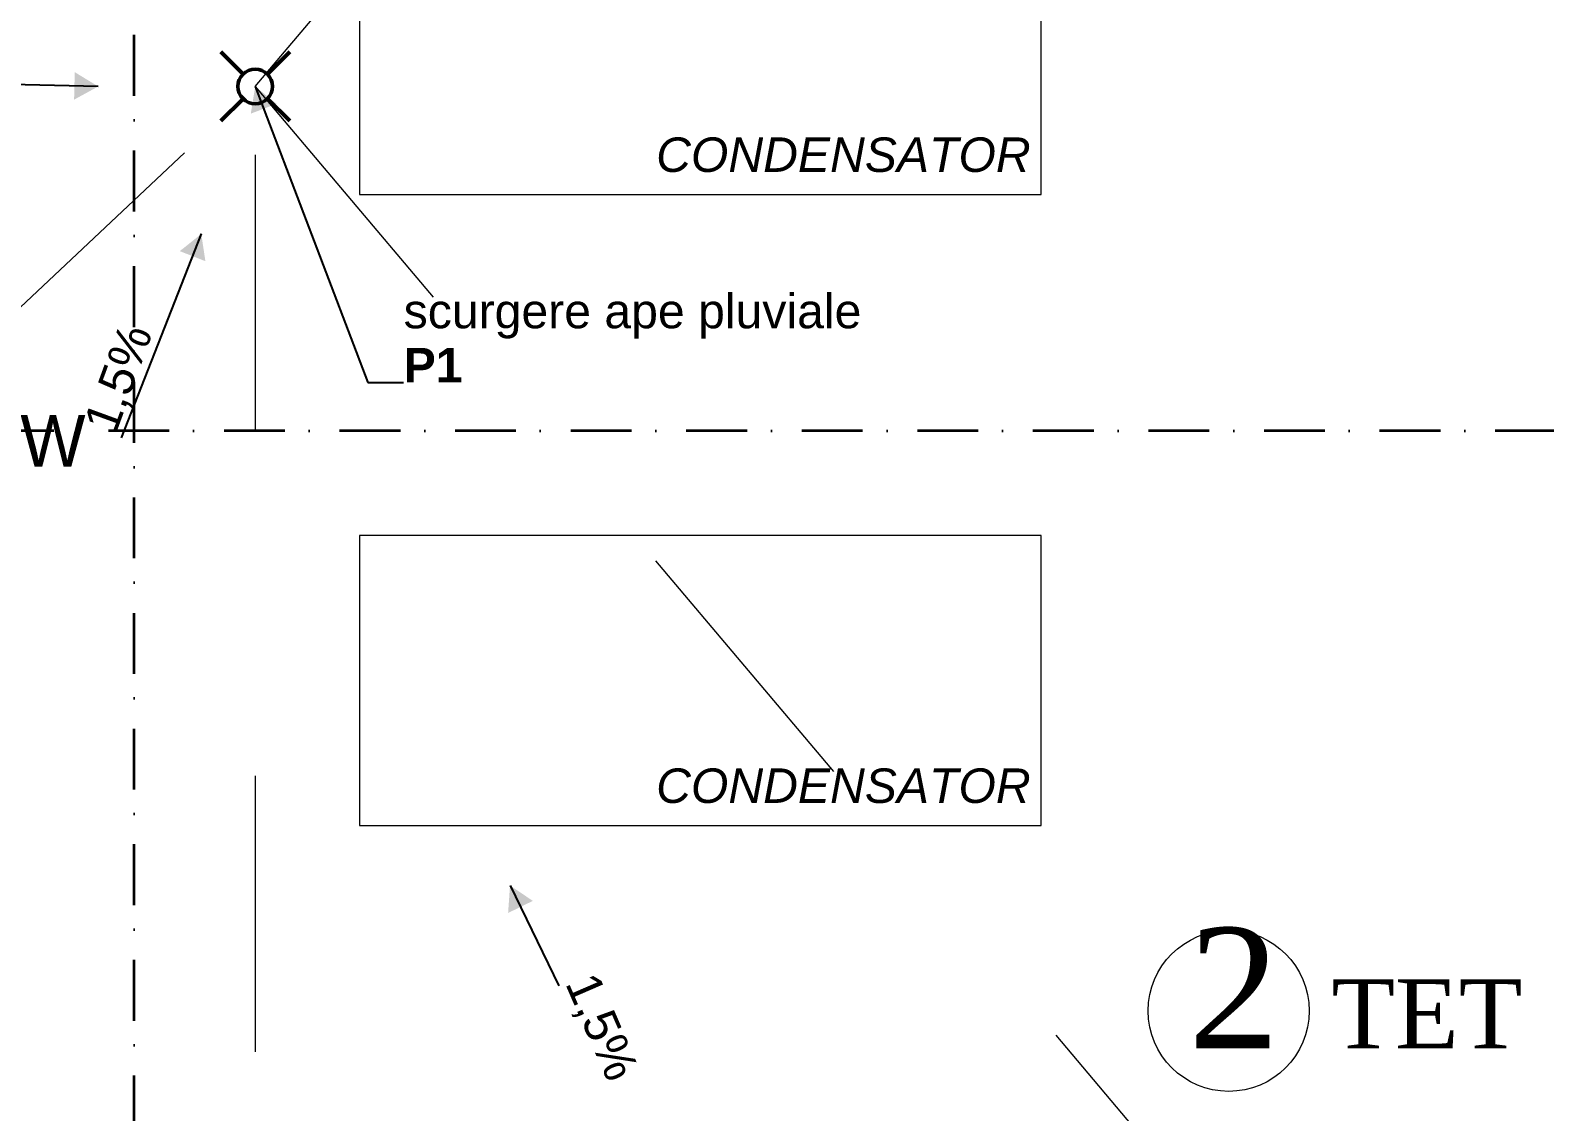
# Model space of a CAD drawing. Header units: millimetres. Extents: x 1322820 to 1391563, y 1051909 to 1098256.
# Drawn here: x 1333877 to 1338270, y 1080347 to 1083482 of the extents above; entities that cross this region are included whole.
import ezdxf
from ezdxf.enums import TextEntityAlignment as Align

# ---------------------------------------------------------------- set-up
doc = ezdxf.new("R2010")
doc.units = ezdxf.units.MM
doc.header["$MEASUREMENT"] = 0
doc.linetypes.add('AStair_dashed', pattern=[1800, 800, -1000])
doc.linetypes.add('Dot & Dashed', pattern=[335.138881, 176.388884, -88.194442, 0, -70.555556])
doc.layers.get('0').update_dxf_attribs({"true_color": 0x787878})
for name, color, linetype, lineweight, true_color in [('arhitectura - adnotatii_Pen_No__1', 7, 'Continuous', 13, 0x787878), ('arhitectura - ghena_Pen_No__41', 7, 'Continuous', 50, 0x787878), ('New_arhitectura - axe_Pen_No__201', 7, 'Continuous', 35, 0x787878), ('New_arhitectura - desen 2D_Pen_No__2', 7, 'Continuous', 13, 0x787878), ('New_instalatii - echipamente_Pen_No__1', 7, 'Continuous', 13, 0x787878), ('New_instalatii - echipamente_Pen_No__21', 7, 'Continuous', 20, 0x787878)]:
    doc.layers.add(name, color=color, linetype=linetype, lineweight=lineweight, true_color=true_color)
doc.layers.add('arhitectura - ghena', color=7, linetype='Continuous', true_color=0x787878)
doc.layers.add('New_arhitectura - axe', color=7, linetype='Continuous', true_color=0x787878)
doc.layers.add('Circuite', color=7, linetype='Continuous', lineweight=25)
doc.layers.add('Tema electrice', color=7, linetype='Continuous', lineweight=13)
doc.layers.add('circuite prize vitali', color=1, linetype='Continuous')
doc.styles.add('GENERATED_STYLE_1', font='arialbd.ttf')
doc.styles.add('GENERATED_STYLE_2', font='arial.ttf')
doc.styles.add('GENERATED_STYLE_3', font='ariali.ttf')
doc.dimstyles.new('GENERATED_STYLE__2', dxfattribs={"dimtxt": 0.18, "dimasz": 76, "dimexe": 0.18, "dimexo": 0.0625, "dimgap": 0.09, "dimtad": 0, "dimtih": 1, "dimtoh": 1, "dimdec": 4, "dimzin": 0, "dimdsep": 46, "dimcen": 0.09, "dimadec": 0, "dimazin": 0, "dimtfac": 1, "dimtdec": 4, "dimtmove": 0, "dimatfit": 3, "dimldrblk": 'ARROWHEAD_16', "dimfxl": 1, "dimtolj": 1, "dimtzin": 0, "dimarcsym": 0})

# ---------------------------------------------------------------- blocks, each defined once
blk = doc.blocks.new('Floor Drain Symbol 23')
at = {"layer": 'arhitectura - ghena_Pen_No__41', "color": 7, "linetype": 'Continuous', "lineweight": 50}
for p, q in [((64.6, 135.4), (0, 200)), ((135.4, 135.4), (200, 200)), ((64.6, 64.6), (0, 0)), ((135.4, 64.6), (200, 0))]:
    blk.add_line(p, q, dxfattribs=at)
at = {"layer": 'arhitectura - ghena_Pen_No__41', "color": 7, "linetype": 'Continuous', "lineweight": 50, "flags": 128}
blk.add_lwpolyline([(150, 100, 1), (50, 100, 1)], format="xyb", close=True, dxfattribs=at)
blk = doc.blocks.new('ARROWHEAD_16')
at = {"linetype": 'Continuous', "lineweight": 0}
blk.add_hatch(color=0, dxfattribs=at).paths.add_polyline_path([(-0.9093, 0.525), (0, 0), (-0.9093, -0.525)])
at = {"color": 0, "linetype": 'Continuous', "lineweight": 0}
blk.add_line((0, 0), (-1, 0), dxfattribs=at)
blk = doc.blocks.new('Standard grid marker')
at = {"layer": 'New_arhitectura - axe_Pen_No__201', "linetype": 'Dot & Dashed', "lineweight": 35}
blk.add_line((1000, 0), (43350, 0), dxfattribs=at)
at = {"layer": 'New_arhitectura - axe_Pen_No__201', "lineweight": 35, "style": 'GENERATED_STYLE_1'}
for tag, p in [('AC_MarkerText_1_0', (-106.1, 7.1)), ('AC_MarkerText_1_1', (44456, 7.1))]:
    blk.add_attdef(tag, text='', height=125, rotation=270, dxfattribs=at).set_placement(p, align=Align.MIDDLE_CENTER)
blk = doc.blocks.new('Standard grid marker_8')
at = {"layer": 'New_arhitectura - axe_Pen_No__201', "linetype": 'Dot & Dashed', "lineweight": 35}
blk.add_line((1000, 0), (22646.9, 0), dxfattribs=at)
at = {"layer": 'New_arhitectura - axe_Pen_No__201', "lineweight": 35, "style": 'GENERATED_STYLE_1'}
blk.add_attdef('AC_MarkerText_1', text='', height=125, rotation=180, dxfattribs=at).set_placement((23752.9, 6.1), align=Align.MIDDLE_CENTER)
blk = doc.blocks.new('terasa')
at = {"layer": 'New_arhitectura - desen 2D_Pen_No__2', "linetype": 'AStair_dashed', "lineweight": 13}
for p, q in [((1334529.618, 1090320.6), (1334529.618, 1076317.999)), ((1327178.502, 1090220.6), (1334529.618, 1083319.3)), ((1334529.618, 1083319.3), (1340349.957, 1090220.6)), ((1327178.502, 1076420.6), (1334529.618, 1083319.3)), ((1334529.618, 1083319.3), (1340353.962, 1076420.6))]:
    blk.add_line(p, q, dxfattribs=at)
at = {"layer": 'New_instalatii - echipamente_Pen_No__21', "linetype": 'Continuous', "lineweight": 20, "flags": 128}
for points in [[(1334831.773, 1083005.931), (1336809.795, 1083005.931), (1336809.795, 1083846.59), (1334831.773, 1083846.59)], [(1334831.773, 1081176.261), (1336809.795, 1081176.261), (1336809.795, 1082016.92), (1334831.773, 1082016.92)]]:
    blk.add_lwpolyline(points, close=True, dxfattribs=at)
at = {"layer": 'arhitectura - ghena', "linetype": 'Continuous', "lineweight": 13, "xscale": -1, "zscale": 1000}
blk.add_blockref('Floor Drain Symbol 23', (1334629.618, 1083219.3), dxfattribs=at)
at = {"layer": 'New_arhitectura - axe', "linetype": 'Continuous', "lineweight": 13, "zscale": 1000}
for name, p, rotation in [('Standard grid marker', (1334178.502, 1052120.65), 90), ('Standard grid marker_8', (1346678.502, 1082320.6), 180)]:
    blk.add_blockref(name, p, dxfattribs=dict(at, rotation=rotation))
at = {"layer": 'arhitectura - adnotatii_Pen_No__1', "linetype": 'Continuous', "lineweight": 13, "insert": (1334960.319, 1082461.303), "char_height": 100, "attachment_point": 7, "line_spacing_factor": 0.941163, "style": 'GENERATED_STYLE_2'}
blk.add_mtext('\\A1;scurgere ape pluviale \\P{\\fArial|b1|i0|c0|p34;P1}', dxfattribs=at)
at = {"layer": 'arhitectura - adnotatii_Pen_No__1', "linetype": 'Continuous', "lineweight": 13, "char_height": 100, "attachment_point": 7, "style": 'GENERATED_STYLE_2'}
for insert, rotation in [((1334141.199, 1082300.474), 69.913352), ((1335410.84, 1080711.842), 293.409237)]:
    blk.add_mtext('\\A1;1,5%', dxfattribs=dict(at, insert=insert, rotation=rotation))
at = {"layer": 'New_instalatii - echipamente_Pen_No__1', "linetype": 'Continuous', "lineweight": 13, "char_height": 100, "attachment_point": 5, "style": 'GENERATED_STYLE_3'}
for insert in [(1336235.992, 1083120.809), (1336235.992, 1081291.139)]:
    blk.add_mtext('\\A1;CONDENSATOR', dxfattribs=dict(at, insert=insert))
at = {"layer": 'arhitectura - adnotatii_Pen_No__1', "linetype": 'Continuous', "lineweight": 13, "annotation_type": 0, "has_hookline": 1}
for points, hookline_direction, text_width in [([(1334074.216, 1083319.3), (1333439.455, 1083334.187)], 1, 294.611), ([(1334529.618, 1083319.3), (1334855.913, 1082461.303), (1334960.229, 1082461.303)], 0, 1317.872)]:
    blk.add_leader(points, dimstyle='GENERATED_STYLE__2', dxfattribs=dict(at, hookline_direction=hookline_direction, text_width=text_width))
at = {"layer": 'arhitectura - adnotatii_Pen_No__1', "linetype": 'Continuous', "lineweight": 13, "annotation_type": 0, "has_hookline": 1, "text_width": 294.611}
for points, hookline_direction, horizontal_direction in [([(1334373.215, 1082891.597), (1334141.23, 1082300.559)], 1, (0.343441, 0.939174, 0)), ([(1335268.823, 1081002.407), (1335410.805, 1080711.924)], 0, (0.397296, -0.917691, 0))]:
    blk.add_leader(points, dimstyle='GENERATED_STYLE__2', dxfattribs=dict(at, hookline_direction=hookline_direction, horizontal_direction=horizontal_direction))

msp = doc.modelspace()

# ---------------------------------------------------------------- block references
msp.add_blockref('terasa', (0, 0))

# ---------------------------------------------------------------- next in the draw order: linework, layer by layer
at = {"layer": 'Circuite', "lineweight": 20}
msp.add_circle((1337353.8, 1080639), 233.6, dxfattribs=at)

# ---------------------------------------------------------------- next in the draw order: texts
at = {"layer": 'circuite prize vitali', "linetype": 'Continuous', "insert": (1337236.6, 1080880.1), "char_height": 400, "width": 2184.213, "attachment_point": 1}
msp.add_mtext('{\\fTimes New Roman|b0|i0|c0|p18;\\H0.875x;2\\H1.1429x; \\H0.5x;TET}', dxfattribs=at)
at = {"layer": 'Tema electrice', "color": 7, "linetype": 'Continuous', "lineweight": 13, "insert": (1332504.3, 1082366.9), "char_height": 150, "attachment_point": 1, "line_spacing_factor": 0.795184, "style": 'GENERATED_STYLE_3'}
msp.add_mtext('\\A1;{\\fCentury Gothic|b0|i0|c238|p34;Pabs = 116,8 kW\\PIa = 184.6 A\\PIc = 199 A}', dxfattribs=at)

doc.saveas('drawing.dxf')
